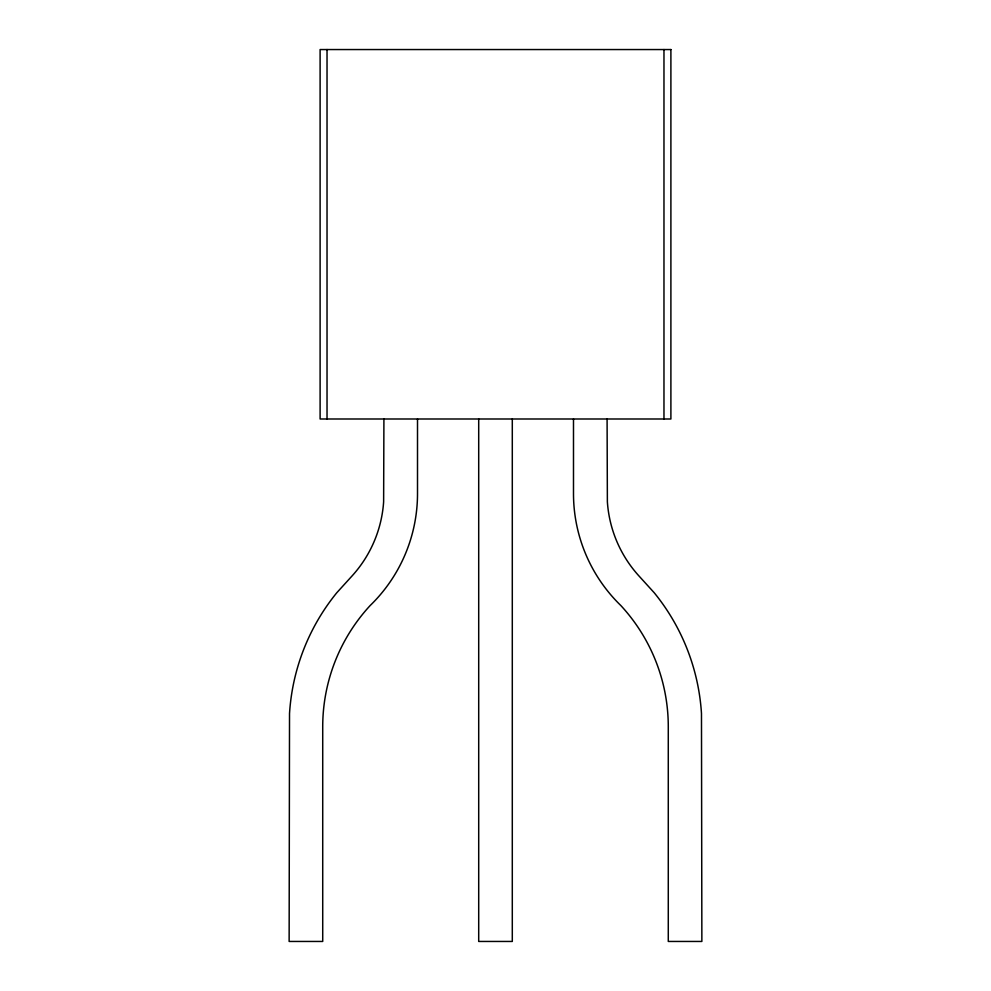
<?xml version="1.0" encoding="UTF-8"?>
<svg xmlns="http://www.w3.org/2000/svg" width="991" height="991" viewBox="0 0 991 991"><rect width="100%" height="100%" fill="white"/><g stroke="black" fill="none" stroke-linecap="round" stroke-linejoin="round"><path stroke-width="1.49" d="M663.97 49.55L663.97 418.995M607.087 418.995L607.372 501.793A122.327 122.327 0 0 0 638.613 575.585L654.209 592.742A212.148 212.148 0 0 1 701.479 713.557L701.863 941.45L668.281 941.45L668.281 726.737A178.541 178.541 0 0 0 620.886 605.588A155.921 155.921 0 0 1 573.492 493.629L573.492 418.995M512.297 418.995L512.297 941.45L478.703 941.45L478.703 418.995M417.508 418.995L417.508 493.629A155.921 155.921 0 0 1 370.114 605.588A178.541 178.541 0 0 0 322.719 726.737L322.719 941.45L289.137 941.45L289.521 713.557A212.148 212.148 0 0 1 336.791 592.742L352.387 575.585A122.327 122.327 0 0 0 383.628 501.793L383.913 418.995M327.03 49.55L327.03 418.995M670.895 49.55L320.105 49.55L320.105 418.995L670.895 418.995L670.895 49.55"/></g></svg>
